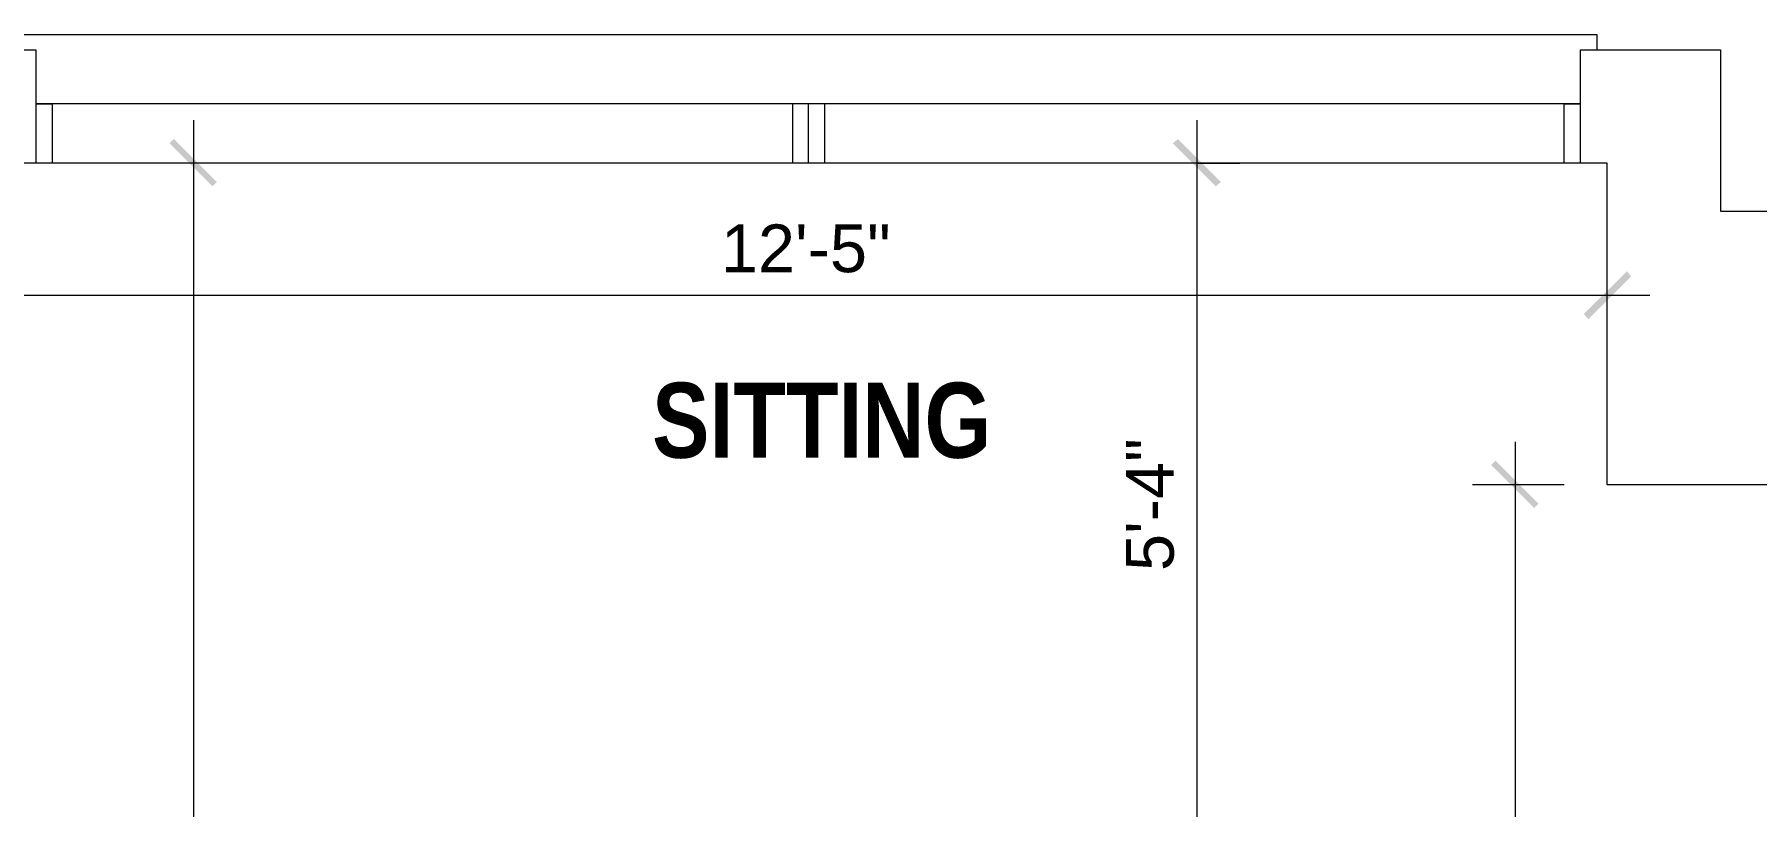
# Model space of a CAD drawing. Header units: millimetres. Extents: x 58 to 2247, y 57 to 1671.
# Drawn here: x 775.1 to 935.7, y 1166 to 1238 of the extents above; entities that cross this region are included whole.
import ezdxf

# ---------------------------------------------------------------- set-up
doc = ezdxf.new("R2010")
doc.units = ezdxf.units.MM
doc.header["$LTSCALE"] = 0.5
for name, color, linetype in [('PDF_Geometry', 7, 'Continuous'), ('PDF_Solid Fills', 7, 'Continuous'), ('PDF_Text', 7, 'Continuous')]:
    doc.layers.add(name, color=color, linetype=linetype)
doc.styles.add('PDF Arial Narrow Bold', font='ARIALNB.TTF')
doc.styles.add('PDF ArialMT', font='arial.ttf')

msp = doc.modelspace()

# ---------------------------------------------------------------- linework, layer by layer
at = {"layer": 'PDF_Geometry', "lineweight": 5}
for points in [[(773.82, 1236.53), (773.82, 1237.97), (920.78, 1237.97), (920.78, 1236.53)], [(789.98, 1229.97), (789.98, 999.49)], [(883.5, 1229.97), (883.5, 1158.05)], [(794.3, 1225.97), (785.98, 1225.97)], [(883.5, 1225.97), (887.5, 1225.97)], [(921.74, 1213.65), (921.74, 1217.65)], [(768.78, 1213.65), (925.74, 1213.65)], [(913.18, 1199.97), (913.18, 999.97)], [(917.74, 1195.97), (909.18, 1195.97)]]:
    msp.add_lwpolyline(points, dxfattribs=at)
at = {"layer": 'PDF_Geometry', "lineweight": 20}
for points in [[(776.78, 1225.97), (772.78, 1225.97), (772.78, 1195.97), (749.5, 1195.97), (749.5, 1201.97), (732.3, 1201.97), (732.3, 1212.53), (740.3, 1212.53), (740.3, 1221.49), (762.3, 1221.49), (762.3, 1236.53), (775.26, 1236.53), (775.26, 1225.97)], [(919.26, 1225.97), (919.26, 1236.53), (932.3, 1236.53), (932.3, 1221.49), (954.3, 1221.49), (954.3, 1212.53), (962.3, 1212.53), (962.3, 1201.97), (945.02, 1201.97), (945.02, 1195.97), (921.74, 1195.97), (921.74, 1225.97), (917.74, 1225.97)]]:
    msp.add_lwpolyline(points, dxfattribs=at)
at = {"layer": 'PDF_Geometry', "lineweight": 9}
for points in [[(917.74, 1225.97), (917.74, 1231.49), (919.26, 1231.49), (775.26, 1231.49), (776.78, 1231.49), (776.78, 1225.97)], [(845.82, 1231.49), (845.82, 1225.97)], [(847.26, 1231.49), (847.26, 1225.97)], [(848.78, 1231.49), (848.78, 1225.97)], [(919.26, 1225.97), (775.26, 1225.97)]]:
    msp.add_lwpolyline(points, dxfattribs=at)
at = {"layer": 'PDF_Solid Fills', "transparency": 33554559}
for points in [[(792.14, 1224.21), (787.74, 1227.81), (788.14, 1228.21)], [(885.74, 1224.21), (881.26, 1227.81), (881.74, 1228.21)], [(791.74, 1223.81), (792.14, 1224.21), (787.74, 1227.81)], [(885.26, 1223.81), (885.74, 1224.21), (881.26, 1227.81)], [(919.58, 1211.89), (919.98, 1211.41), (923.58, 1215.89)], [(919.98, 1211.41), (923.58, 1215.89), (923.98, 1215.41)], [(915.34, 1194.21), (910.94, 1197.81), (911.34, 1198.21)], [(914.94, 1193.81), (915.34, 1194.21), (910.94, 1197.81)]]:
    msp.add_solid(points, dxfattribs=at)

# ---------------------------------------------------------------- texts
at = {"layer": 'PDF_Text', "attachment_point": 4}
for s, insert, char_height, style in [('12\'-5"', (839.12, 1217.99), 4.452, 'PDF ArialMT'), ('SITTING', (832.72, 1201.94), 7, 'PDF Arial Narrow Bold')]:
    msp.add_mtext(s, dxfattribs=dict(at, insert=insert, char_height=char_height, style=style))
at = {"layer": 'PDF_Text', "insert": (879.15, 1187.93), "char_height": 4.452, "attachment_point": 4, "rotation": 90, "style": 'PDF ArialMT'}
msp.add_mtext('5\'-4"', dxfattribs=at)

doc.saveas('drawing.dxf')
